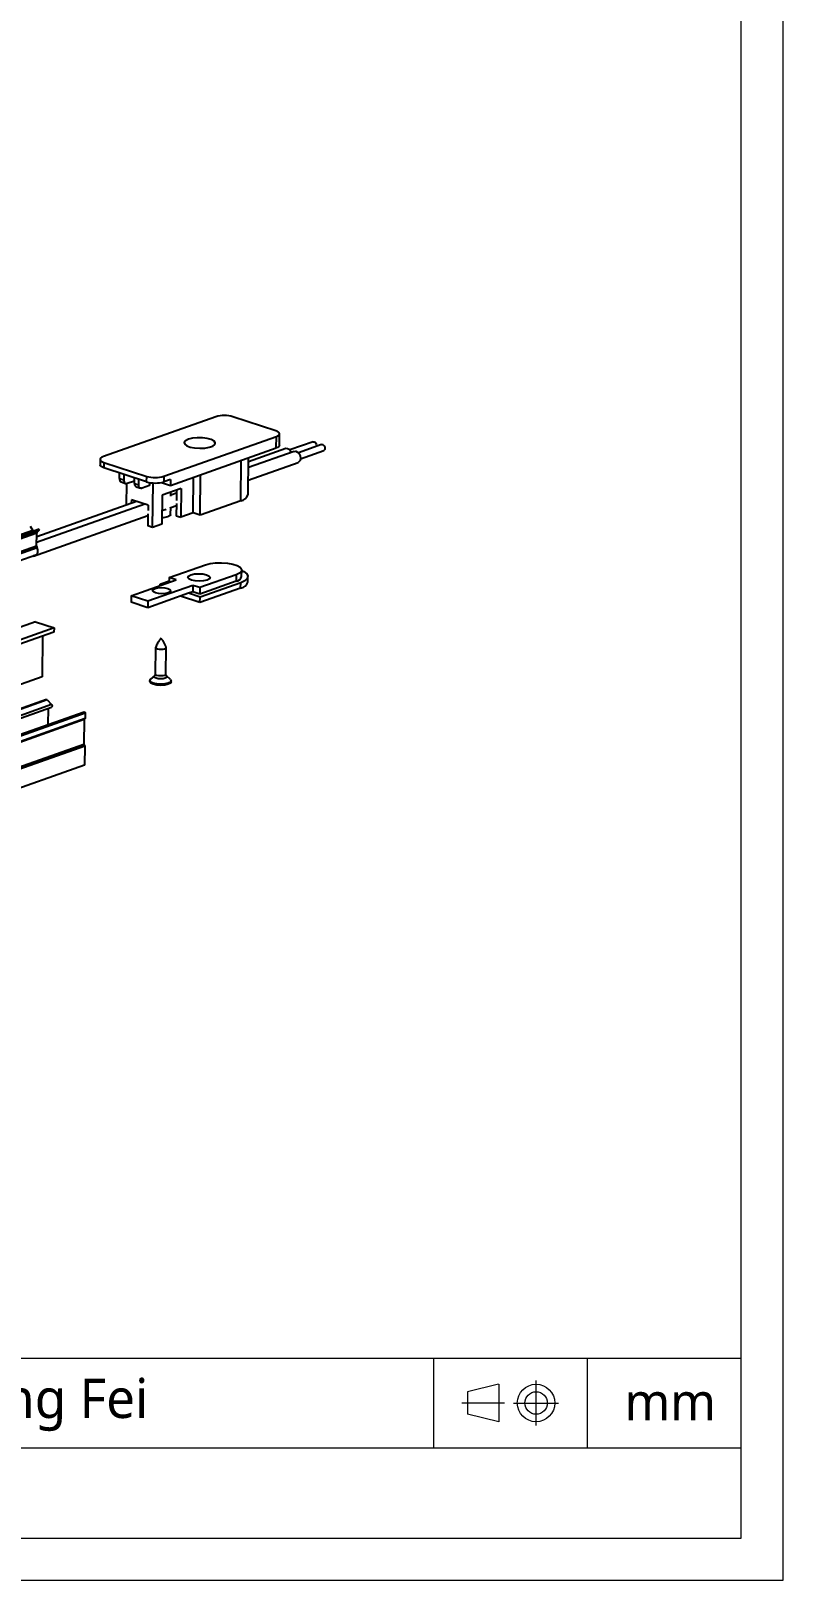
# Model space of a CAD drawing. Header units: millimetres. Extents: x 1020 to 1472, y -35 to 477.
# Drawn here: x 1394.2 to 1471.5, y -35.1 to 124.2 of the extents above; entities that cross this region are included whole.
import ezdxf

# ---------------------------------------------------------------- set-up
doc = ezdxf.new("R2010")
doc.units = ezdxf.units.MM
doc.layers.get('Defpoints').update_dxf_attribs({"color": 6, "lineweight": 9})
doc.layers.add('SolidLine', color=7, linetype='Continuous', lineweight=30)
doc.styles.add('微软雅黑-Light', font='')
doc.styles.get('微软雅黑-Light').set_extended_font_data('Microsoft YaHei Light')

msp = doc.modelspace()

# ---------------------------------------------------------------- linework, layer by layer
at = {"layer": 'Defpoints'}
for p, q in [((1024.416, -12.229), (1467.171, -12.229)), ((1435.577, -12.229), (1435.577, -21.485)), ((1451.375, -12.229), (1451.375, -21.485)), ((1442.28, -14.928), (1439.1, -15.7)), ((1439.1, -15.7), (1439.1, -18.014)), ((1442.292, -14.924), (1442.292, -18.785)), ((1446.135, -19.171), (1446.135, -14.543)), ((1442.889, -16.857), (1438.503, -16.857)), ((1443.821, -16.857), (1448.449, -16.857)), ((1442.292, -18.785), (1439.1, -18.014)), ((1467.171, -21.485), (1093.837, -21.485))]:
    msp.add_line(p, q, dxfattribs=at)
for points in [[(1471.536, -35.061), (1471.536, 283.539), (1020.096, 283.539), (1020.096, -35.061)], [(1467.216, -30.741), (1467.216, 279.219), (1024.416, 279.219), (1024.416, -30.741)]]:
    msp.add_lwpolyline(points, close=True, dxfattribs=at)
for radius in [1.928, 1.157]:
    msp.add_circle((1446.135, -16.857), radius, dxfattribs=at)
at = {"layer": 'SolidLine', "color": 7, "linetype": 'Continuous', "lineweight": 25}
for p, q in [((1413.196, 84.568), (1401.629, 80.476)), ((1419.359, 83.133), (1414.962, 84.569)), ((1407.857, 78.441), (1419.424, 82.533)), ((1408.522, 77.506), (1419.409, 81.357)), ((1420.384, 81.293), (1416.557, 79.939)), ((1419.409, 81.357), (1419.424, 82.533)), ((1419.742, 81.64), (1419.758, 82.816)), ((1423.197, 81.996), (1420.804, 81.15)), ((1424.077, 81.709), (1421.685, 80.862)), ((1401.295, 80.193), (1401.288, 79.629)), ((1401.695, 79.876), (1401.687, 79.311)), ((1401.695, 79.876), (1406.091, 78.439)), ((1416.512, 76.556), (1416.562, 80.35)), ((1416.532, 78.058), (1421.664, 79.874)), ((1421.264, 81.005), (1416.549, 79.337)), ((1421.902, 80.25), (1424.294, 81.096)), ((1406.084, 77.875), (1401.687, 79.311)), ((1403.293, 78.214), (1403.301, 78.784)), ((1403.293, 78.214), (1403.733, 78.071)), ((1403.74, 78.641), (1403.733, 78.071)), ((1404.832, 77.712), (1404.84, 78.281)), ((1405.272, 77.568), (1405.279, 78.138)), ((1406.084, 77.875), (1406.091, 78.439)), ((1407.857, 78.441), (1407.85, 77.877)), ((1408.53, 78.117), (1407.85, 77.877)), ((1408.53, 78.117), (1408.522, 77.506)), ((1410.865, 74.676), (1410.914, 78.352)), ((1411.58, 74.442), (1411.635, 78.607)), ((1403.478, 77.859), (1403.918, 77.716)), ((1404.025, 75.506), (1404.055, 77.717)), ((1404.067, 77.721), (1404.836, 77.993)), ((1404.832, 77.712), (1405.272, 77.568)), ((1405.017, 77.357), (1405.457, 77.213)), ((1406.388, 77.495), (1405.606, 77.218)), ((1406.392, 77.8), (1406.388, 77.495)), ((1406.681, 73.195), (1406.741, 77.759)), ((1407.596, 77.808), (1408.522, 77.506)), ((1407.673, 76.495), (1407.634, 73.532)), ((1409.646, 77.193), (1407.673, 76.495)), ((1408.574, 76.397), (1408.579, 76.816)), ((1409.161, 76.724), (1408.576, 76.517)), ((1409.165, 77.023), (1409.151, 75.96)), ((1409.646, 77.193), (1409.607, 74.23)), ((1405.908, 75.573), (1394.765, 71.631)), ((1405.028, 75.861), (1394.773, 72.233)), ((1404.511, 76.03), (1404.506, 75.676)), ((1406.233, 75.467), (1404.511, 76.03)), ((1406.233, 75.467), (1406.226, 74.925)), ((1407.652, 74.917), (1408.094, 75.073)), ((1408.47, 75.206), (1409.144, 75.445)), ((1408.549, 74.52), (1408.559, 75.238)), ((1409.147, 75.633), (1409.13, 74.386)), ((1415.764, 75.922), (1411.58, 74.442)), ((1394.103, 73.316), (1394.37, 72.878)), ((1394.449, 70.246), (1406.219, 74.41)), ((1406.221, 74.598), (1406.205, 73.351)), ((1406.681, 73.195), (1406.205, 73.351)), ((1407.634, 73.532), (1406.681, 73.195)), ((1409.13, 74.386), (1409.607, 74.23)), ((1410.865, 74.676), (1409.607, 74.23)), ((1411.58, 74.442), (1410.865, 74.676)), ((1394.37, 72.878), (1299.117, 39.181)), ((1394.778, 72.611), (1299.525, 38.915)), ((1394.8, 72.671), (1299.547, 38.974)), ((1395.026, 73.014), (1299.772, 39.318)), ((1395.077, 72.931), (1299.823, 39.234)), ((1394.76, 71.249), (1394.778, 72.611)), ((1394.8, 72.671), (1395.077, 72.931)), ((1395.077, 72.931), (1395.026, 73.014)), ((1299.447, 36.673), (1394.701, 70.37)), ((1394.76, 71.249), (1299.507, 37.552)), ((1394.807, 71.073), (1299.553, 37.376)), ((1408.396, 68.023), (1412.138, 69.347)), ((1415.855, 68.145), (1415.863, 68.804)), ((1404.484, 66.153), (1409.111, 67.789)), ((1410.833, 67.227), (1406.206, 65.59)), ((1407.467, 67.208), (1407.469, 67.363)), ((1407.469, 67.363), (1408.392, 67.69)), ((1407.697, 67.289), (1407.469, 67.363)), ((1408.396, 68.023), (1408.39, 67.534)), ((1409.111, 67.789), (1408.396, 68.023)), ((1410.833, 67.227), (1410.824, 66.568)), ((1411.547, 66.993), (1410.833, 67.227)), ((1415.28, 67.659), (1411.538, 66.335)), ((1411.547, 66.993), (1411.538, 66.335)), ((1415.289, 68.317), (1411.547, 66.993)), ((1415.749, 66.939), (1411.565, 65.459)), ((1415.757, 67.503), (1411.572, 66.023)), ((1415.289, 68.317), (1415.28, 67.659)), ((1415.749, 66.939), (1415.757, 67.503)), ((1416.497, 67.572), (1416.505, 68.137)), ((1404.484, 66.153), (1404.475, 65.494)), ((1406.197, 64.932), (1404.475, 65.494)), ((1406.206, 65.59), (1404.484, 66.153)), ((1410.382, 66.412), (1406.197, 64.932)), ((1406.206, 65.59), (1406.197, 64.932)), ((1411.565, 65.459), (1409.549, 66.117)), ((1410.824, 66.568), (1410.382, 66.412)), ((1411.572, 66.023), (1410.382, 66.412)), ((1411.538, 66.335), (1410.824, 66.568)), ((1411.565, 65.459), (1411.572, 66.023)), ((1394.667, 63.47), (1300.978, 30.327)), ((1396.548, 62.43), (1302.859, 29.287)), ((1396.554, 62.853), (1302.865, 29.71)), ((1394.667, 63.47), (1396.554, 62.853)), ((1396.554, 62.853), (1396.548, 62.43)), ((1395.384, 62.018), (1395.328, 57.822)), ((1406.998, 60.854), (1406.961, 58.11)), ((1408.061, 58.095), (1408.097, 60.839)), ((1395.328, 57.822), (1301.64, 24.679)), ((1406.403, 57.444), (1406.401, 57.334)), ((1406.887, 57.926), (1406.478, 57.578)), ((1408.53, 57.55), (1408.131, 57.91)), ((1408.601, 57.305), (1408.602, 57.415)), ((1395.785, 55.473), (1293.728, 19.369)), ((1395.856, 55.448), (1293.799, 19.344)), ((1294.246, 18.61), (1396.303, 54.713)), ((1396.309, 54.959), (1294.252, 18.855)), ((1399.668, 54.204), (1297.611, 18.1)), ((1395.856, 55.448), (1396.309, 54.959)), ((1395.955, 54.59), (1395.933, 52.882)), ((1399.656, 53.416), (1297.599, 17.313)), ((1399.768, 53.521), (1297.71, 17.418)), ((1399.775, 54.086), (1297.718, 17.982)), ((1399.656, 53.416), (1399.622, 50.877)), ((1399.768, 53.521), (1399.656, 53.416)), ((1399.775, 54.086), (1399.768, 53.521)), ((1399.622, 50.877), (1297.565, 14.773)), ((1399.731, 50.7), (1297.673, 14.596)), ((1399.622, 50.877), (1399.731, 50.7)), ((1399.731, 50.7), (1399.704, 48.724)), ((1399.704, 48.724), (1297.647, 12.621))]:
    msp.add_line(p, q, dxfattribs=at)
at = {"layer": 'SolidLine', "color": 8, "linetype": 'Continuous', "lineweight": 25}
msp.add_line((1415.764, 75.922), (1415.819, 80.087), dxfattribs=at)
at = {"layer": 'SolidLine', "color": 7, "linetype": 'Continuous', "lineweight": 25, "flags": 128}
for points in [[(1419.424, 82.533), (1419.572, 82.597), (1419.68, 82.671), (1419.742, 82.75), (1419.757, 82.833), (1419.724, 82.916), (1419.644, 82.995), (1419.521, 83.069), (1419.359, 83.133)], [(1410.375, 82.248), (1410.085, 82.103), (1409.953, 81.931), (1409.995, 81.752), (1410.204, 81.586), (1410.559, 81.45), (1411.021, 81.359), (1411.54, 81.323), (1412.06, 81.345), (1412.524, 81.424), (1412.883, 81.551), (1413.096, 81.712), (1413.142, 81.889), (1413.015, 82.064), (1412.729, 82.217), (1412.315, 82.333), (1411.817, 82.397), (1411.291, 82.404), (1410.792, 82.353), (1410.375, 82.248)], [(1419.742, 81.64), (1419.727, 81.575), (1419.664, 81.495), (1419.557, 81.421), (1419.409, 81.357)], [(1423.197, 81.996), (1423.218, 82.002), (1423.309, 81.996), (1423.4, 81.943), (1423.476, 81.851), (1423.527, 81.735), (1423.543, 81.612), (1423.528, 81.515)], [(1424.077, 81.709), (1424.098, 81.715), (1424.19, 81.708), (1424.281, 81.655), (1424.357, 81.564), (1424.407, 81.448), (1424.424, 81.325), (1424.404, 81.214), (1424.351, 81.131), (1424.294, 81.096)], [(1401.629, 80.476), (1401.481, 80.411), (1401.373, 80.338), (1401.311, 80.258), (1401.296, 80.175), (1401.329, 80.093), (1401.409, 80.013), (1401.532, 79.94), (1401.695, 79.876)], [(1421.264, 81.005), (1421.423, 81.016), (1421.605, 80.934), (1421.763, 80.765), (1421.869, 80.539), (1421.904, 80.296), (1421.862, 80.078), (1421.752, 79.923), (1421.664, 79.874)], [(1401.687, 79.311), (1401.525, 79.376), (1401.401, 79.449), (1401.322, 79.528), (1401.289, 79.611), (1401.288, 79.629)], [(1403.733, 78.071), (1403.738, 77.981), (1403.756, 77.9), (1403.787, 77.83), (1403.828, 77.773), (1403.879, 77.733), (1403.937, 77.71), (1404.001, 77.706), (1404.067, 77.721)], [(1405.606, 77.218), (1405.539, 77.203), (1405.476, 77.208), (1405.418, 77.23), (1405.367, 77.271), (1405.326, 77.327), (1405.295, 77.397), (1405.277, 77.478), (1405.272, 77.568)], [(1408.549, 74.52), (1408.491, 74.413), (1408.302, 74.311)], [(1394.701, 70.37), (1394.745, 70.391), (1394.849, 70.505), (1394.898, 70.677), (1394.883, 70.878), (1394.807, 71.073)], [(1412.138, 69.347), (1412.614, 69.471), (1413.179, 69.545), (1413.787, 69.56), (1414.39, 69.516), (1414.937, 69.417), (1415.386, 69.271), (1415.699, 69.089), (1415.851, 68.886), (1415.83, 68.679), (1415.637, 68.484), (1415.289, 68.317)], [(1415.863, 68.754), (1416.076, 68.651), (1416.381, 68.422), (1416.503, 68.176), (1416.434, 67.93), (1416.18, 67.7), (1415.757, 67.503)], [(1408.302, 66.456), (1408.01, 66.388), (1407.658, 66.364), (1407.302, 66.387), (1406.995, 66.455), (1406.783, 66.557), (1406.7, 66.677), (1406.757, 66.797), (1406.946, 66.899), (1407.239, 66.967), (1407.59, 66.992), (1407.946, 66.968), (1408.254, 66.9), (1408.465, 66.799), (1408.549, 66.679), (1408.491, 66.558), (1408.302, 66.456)], [(1412.311, 67.762), (1411.947, 67.677), (1411.511, 67.647), (1411.068, 67.677), (1410.686, 67.761), (1410.423, 67.887), (1410.319, 68.037), (1410.39, 68.186), (1410.626, 68.313), (1410.989, 68.398), (1411.426, 68.428), (1411.869, 68.399), (1412.251, 68.314), (1412.514, 68.188), (1412.618, 68.039), (1412.546, 67.889), (1412.311, 67.762)], [(1407.002, 60.878), (1406.998, 60.846), (1407.048, 60.775), (1407.173, 60.714)], [(1407.173, 60.714), (1407.356, 60.674), (1407.568, 60.66), (1407.777, 60.674), (1407.95, 60.715), (1408.063, 60.776), (1408.097, 60.847), (1408.093, 60.864)], [(1408.53, 57.55), (1408.602, 57.43), (1408.534, 57.287), (1408.308, 57.166), (1407.961, 57.085), (1407.543, 57.056), (1407.119, 57.084), (1406.754, 57.165), (1406.503, 57.286), (1406.403, 57.428), (1406.471, 57.571), (1406.478, 57.578)], [(1408.601, 57.305), (1408.532, 57.177), (1408.307, 57.056), (1407.959, 56.975), (1407.542, 56.946), (1407.118, 56.974), (1406.753, 57.054), (1406.501, 57.175), (1406.402, 57.318), (1406.401, 57.334)], [(1396.309, 54.959), (1396.341, 54.912), (1396.36, 54.857), (1396.362, 54.801), (1396.347, 54.753), (1396.318, 54.721), (1396.303, 54.713)], [(1399.668, 54.204), (1399.684, 54.207), (1399.703, 54.204), (1399.722, 54.194), (1399.74, 54.179), (1399.755, 54.159), (1399.766, 54.136), (1399.773, 54.111), (1399.775, 54.086)]]:
    msp.add_lwpolyline(points, dxfattribs=at)
at = {"layer": 'SolidLine', "color": 8, "linetype": 'Continuous', "lineweight": 25, "flags": 128}
for points in [[(1408.131, 57.91), (1408.174, 57.837), (1408.133, 57.75), (1407.997, 57.677), (1407.786, 57.628), (1407.533, 57.61), (1407.276, 57.627), (1407.054, 57.676), (1406.901, 57.749), (1406.841, 57.836), (1406.882, 57.923), (1406.887, 57.926)], [(1408.061, 58.095), (1408.027, 58.032), (1407.914, 57.971), (1407.74, 57.93), (1407.532, 57.916), (1407.32, 57.93), (1407.137, 57.97), (1407.011, 58.031), (1406.962, 58.102), (1406.961, 58.11)]]:
    msp.add_lwpolyline(points, dxfattribs=at)
at = {"layer": 'SolidLine', "color": 7, "linetype": 'Continuous', "lineweight": 25}
for centre, radius, start, end in [((1414.082, 81.576), 3.12, 73.61014, 106.49549), ((1420.443, 80.757), 0.539, 15.22769, 96.29984), ((1403.63, 78.164), 0.341, 171.54165, 243.4975), ((1406.972, 81.433), 3.12, 253.61014, 286.49551), ((1405.169, 77.661), 0.341, 171.54165, 243.4975), ((1406.964, 80.868), 3.12, 253.61014, 286.49551), ((1415.605, 76.869), 0.96, 279.5705, 340.94314), ((1407.674, 76.393), 2.175, 269.1827, 286.79347), ((1394.126, 72.73), 0.286, 13.09978, 31.27543), ((1394.86, 72.615), 0.0824, 136.743, 182.10237), ((1394.349, 70.529), 0.299, 262.75604, 316.2074), ((1395.11, 71.248), 0.35, 179.82296, 209.95232), ((1415.211, 68.323), 0.668, 275.98468, 344.52902), ((1415.634, 67.833), 0.902, 277.35005, 343.16359), ((1395.802, 55.407), 0.0683, 37.32204, 104.222)]:
    msp.add_arc(centre, radius, start, end, dxfattribs=at)
for points, knots in [([(1407.56, 61.787), (1407.433, 61.628), (1407.215, 61.352), (1407.075, 61.016), (1407.016, 60.875)], [0, 0, 0, 0, 0.57973884, 1, 1, 1, 1]), ([(1408.079, 60.86), (1408.049, 60.946), (1407.954, 61.224), (1407.76, 61.529), (1407.601, 61.735), (1407.56, 61.787)], [0, 0, 0, 0, 0.249685, 0.8081511, 1, 1, 1, 1]), ([(1406.953, 58.109), (1406.955, 58.089), (1406.961, 58.028), (1406.912, 57.951), (1406.895, 57.935), (1406.889, 57.929)], [0, 0, 0, 0, 0.2246073, 0.703986, 1, 1, 1, 1]), ([(1408.127, 57.914), (1408.126, 57.916), (1408.119, 57.921), (1408.071, 57.984), (1408.068, 58.058), (1408.066, 58.096)], [0, 0, 0, 0, 0.1706677, 0.5814187, 1, 1, 1, 1])]:
    msp.add_open_spline(points, degree=3, knots=knots, dxfattribs=at)

# ---------------------------------------------------------------- texts
at = {"layer": 'Defpoints', "style": '微软雅黑-Light'}
for s, insert, char_height, width, attachment_point in [('Shifang Fei', (1392.636, -17.055), 4.04959, 30.59969, 5), ('mm', (1455.24, -14.788), 3.8568, 8.92692, 1)]:
    msp.add_mtext(s, dxfattribs=dict(at, insert=insert, char_height=char_height, width=width, attachment_point=attachment_point))

doc.saveas('drawing.dxf')
